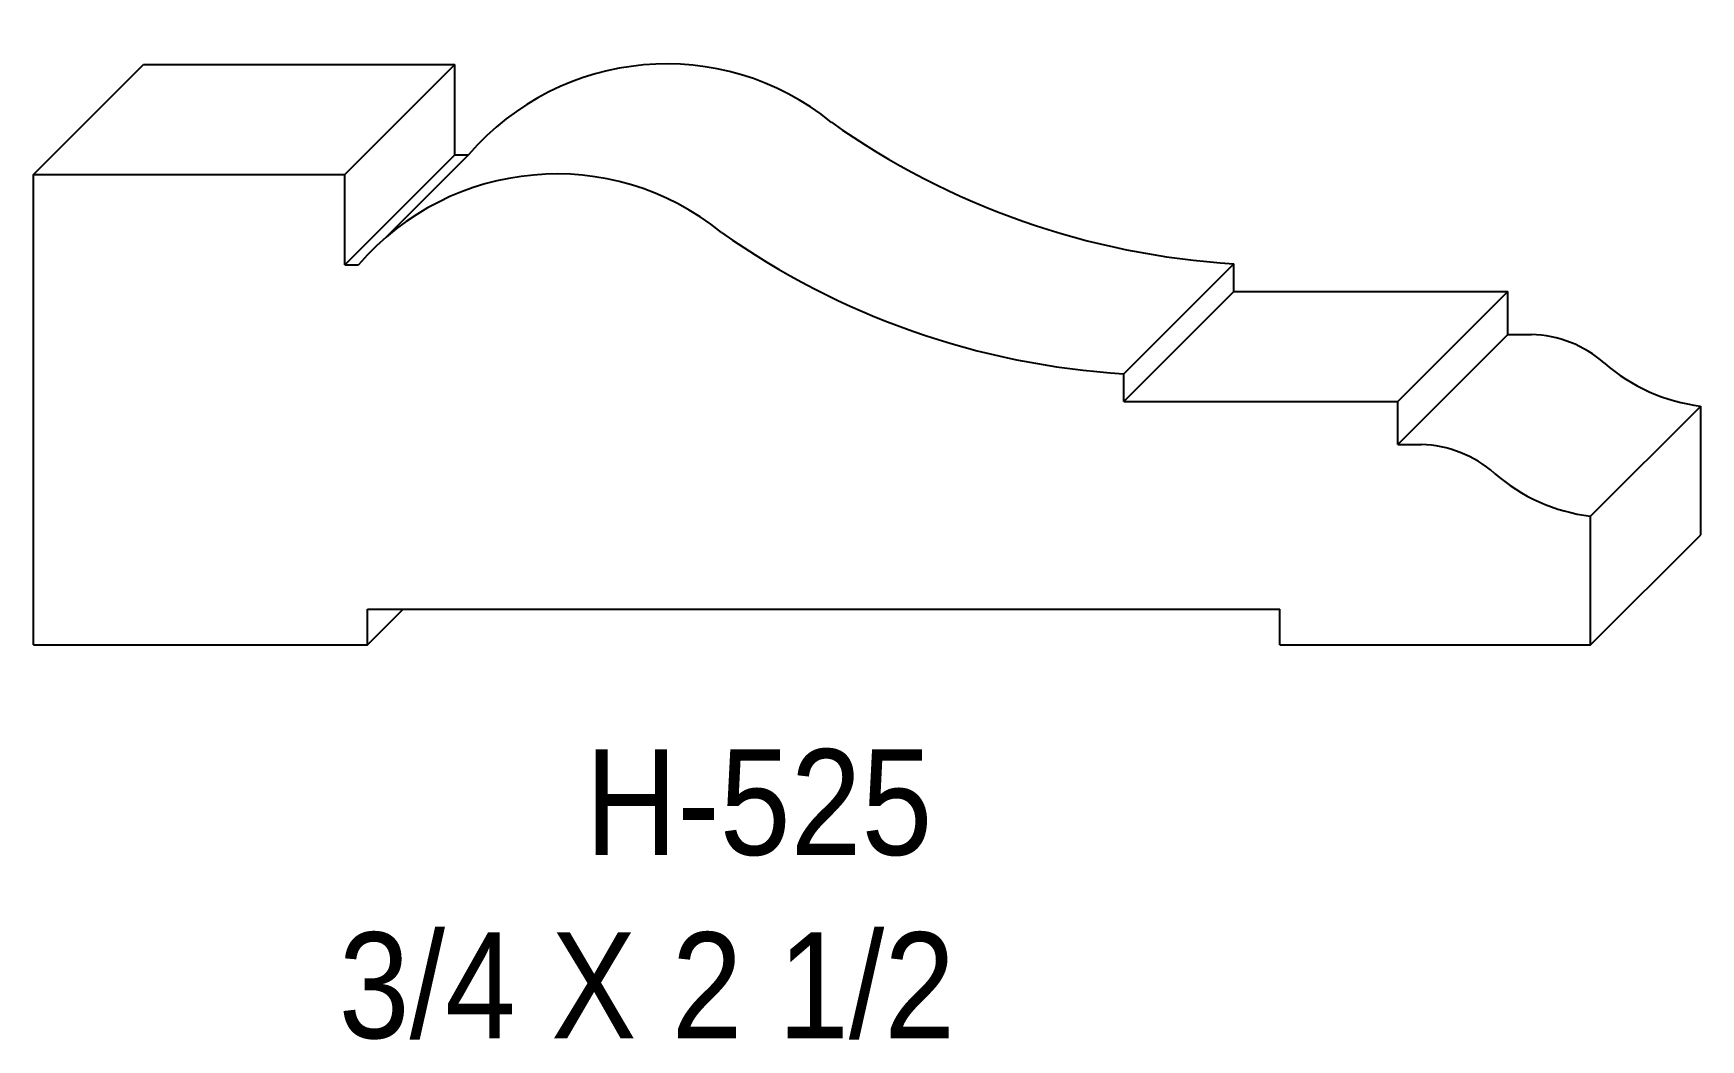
# Model space of a CAD drawing. Extents: x 78.38 to 81.05, y 152.71 to 154.33.
import ezdxf

# ---------------------------------------------------------------- set-up
doc = ezdxf.new("R2010")
doc.units = 0
doc.header["$LTSCALE"] = 5
doc.layers.add('PROFILE', color=7, linetype='CONTINUOUS')
doc.styles.add('TXT', font='TXT', dxfattribs={"height": 3.5})

msp = doc.modelspace()

# ---------------------------------------------------------------- linework, layer by layer
at = {"layer": 'PROFILE', "color": 1, "linetype": 'CONTINUOUS'}
for p, q in [((78.3761, 154.1023), (78.5528, 154.279)), ((78.5528, 154.279), (79.0527, 154.279)), ((78.8759, 154.1023), (79.0527, 154.279)), ((79.0527, 154.1342), (79.0527, 154.279)), ((78.8759, 153.9574), (79.0527, 154.1342)), ((79.0747, 154.1342), (78.942, 154.0015)), ((79.0527, 154.1342), (79.0747, 154.1342)), ((78.3761, 154.1023), (78.8759, 154.1023)), ((78.3761, 153.3472), (78.3761, 154.1023)), ((78.8759, 153.9574), (78.8759, 154.1023)), ((78.8759, 153.9574), (78.8979, 153.9574)), ((80.1262, 153.7825), (80.303, 153.9592)), ((80.303, 153.9146), (80.303, 153.9592)), ((80.1262, 153.7379), (80.303, 153.9146)), ((80.303, 153.9146), (80.7427, 153.9146)), ((80.566, 153.7379), (80.7427, 153.9146)), ((80.7427, 153.8454), (80.7427, 153.9146)), ((80.566, 153.6687), (80.7427, 153.8454)), ((80.7427, 153.8454), (80.7806, 153.8454)), ((80.1262, 153.7379), (80.1262, 153.7825)), ((80.1262, 153.7379), (80.566, 153.7379)), ((80.566, 153.6687), (80.566, 153.7379)), ((80.8754, 153.5538), (81.0522, 153.7306)), ((81.0522, 153.5239), (81.0522, 153.7306)), ((80.566, 153.6687), (80.6038, 153.6687)), ((80.8754, 153.3472), (80.8754, 153.5538)), ((80.8754, 153.3472), (81.0522, 153.5239)), ((78.9125, 153.3472), (78.9696, 153.4042)), ((78.9125, 153.4042), (80.3769, 153.4042)), ((78.9125, 153.3472), (78.9125, 153.4042)), ((80.3769, 153.3472), (80.3769, 153.4042)), ((78.3761, 153.3472), (78.9125, 153.3472)), ((80.3769, 153.3472), (80.8754, 153.3472))]:
    msp.add_line(p, q, dxfattribs=at)
for centre, major_axis, start_param, end_param in [((79.3927, 153.8602), (0.4198, 0), 0.889323, 2.430534), ((80.3774, 155.2032), (0, 1.2462), -3.757851, -3.201371), ((79.216, 153.6835), (0.4198, 0), 0.889323, 2.430534), ((80.2007, 155.0265), (0, 1.2462), -3.757851, -3.201371), ((80.7757, 153.6604), (0, 0.1851), -0.719552, -0.026487), ((81.0866, 154.0152), (0, 0.2867), -3.861144, -3.262045), ((80.5989, 153.4836), (0, 0.1851), -0.719552, -0.026487), ((80.9099, 153.8384), (0, 0.2867), -3.861144, -3.262045)]:
    msp.add_ellipse(centre, major_axis=major_axis, ratio=1, start_param=start_param, end_param=end_param, dxfattribs=at)

# ---------------------------------------------------------------- texts
at = {"layer": 'PROFILE', "color": 1, "linetype": 'CONTINUOUS', "style": 'TXT', "width": 0.9}
for s, height, p in [('H-525', 0.16996, (79.2619, 153.0095)), ('3/4 X 2 1/2', 0.169956, (78.8662, 152.7153))]:
    msp.add_text(s, height=height, dxfattribs=at).set_placement(p)

doc.saveas('drawing.dxf')
